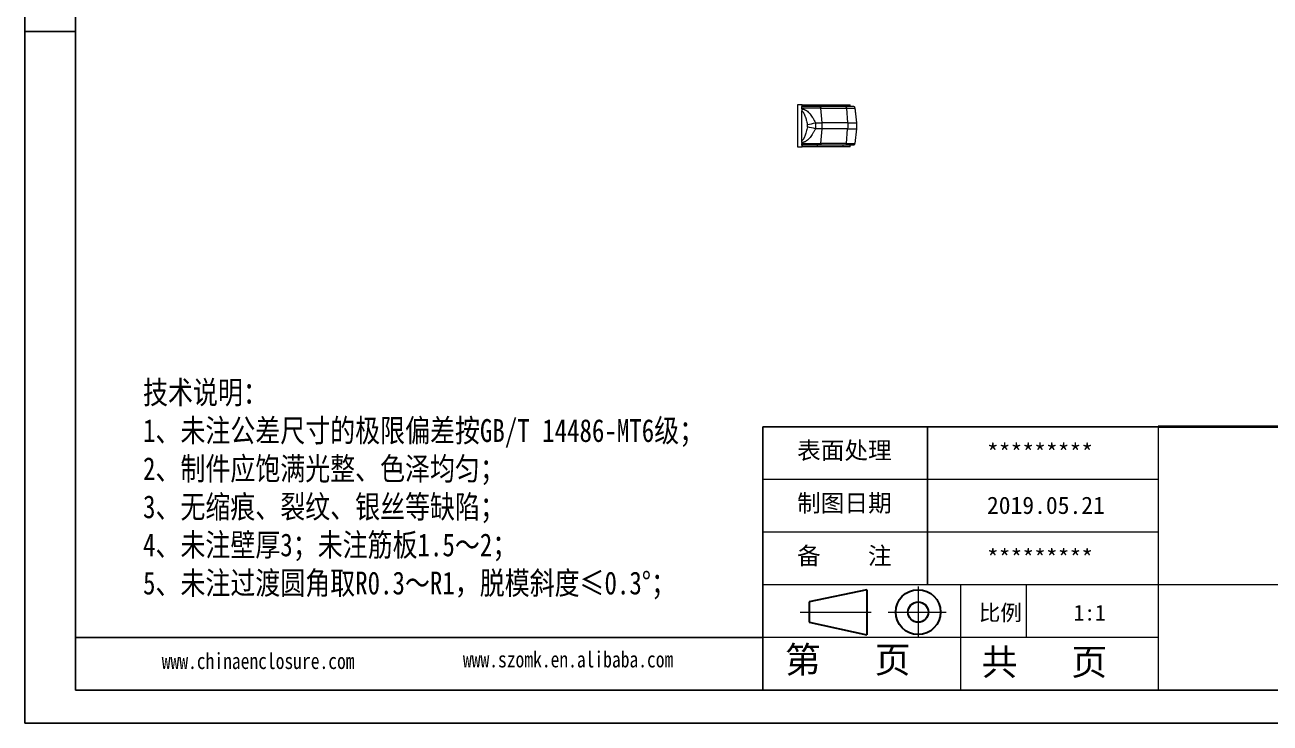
# Model space of a CAD drawing. Header units: inches. Extents: x 1153 to 4140, y 573 to 968.
# Drawn here: x 2670.2 to 2847.9, y 573 to 672.7 of the extents above; entities that cross this region are included whole.
import ezdxf

# ---------------------------------------------------------------- set-up
doc = ezdxf.new("R2010")
doc.units = ezdxf.units.IN
doc.linetypes.add('CENTER2', pattern=[28.575, 19.05, -3.175, 3.175, -3.175])
doc.layers.add('文字', color=81, linetype='Continuous')
for name, color, linetype, lineweight in [('粗实线', 7, 'Continuous', 30), ('细实线', 3, 'Continuous', 9), ('细点划线', 2, 'CENTER2', 9)]:
    doc.layers.add(name, color=color, linetype=linetype, lineweight=lineweight)
doc.styles.get("Standard").update_dxf_attribs({"font": 'txt', "bigfont": 'gbcbig.shx'})
doc.styles.add('宋体', font='', dxfattribs={"width": 0.8, "height": 3.5})
doc.styles.get('宋体').set_extended_font_data('SimSun')

msp = doc.modelspace()

# ---------------------------------------------------------------- linework, layer by layer
for p, q in [((2670.154, 770.48), (2670.154, 572.957)), ((2677.383, 765.777), (2677.383, 577.66)), ((2677.383, 671.718), (2670.154, 671.718)), ((2670.154, 664.402), (2670.154, 572.957)), ((2831.935, 615.283), (2775.5, 615.283)), ((2775.5, 577.66), (2775.5, 615.283)), ((2799.014, 592.709), (2799.014, 615.283)), ((2775.5, 585.184), (2677.383, 585.184)), ((2677.383, 577.66), (2944.805, 577.66)), ((2670.154, 572.957), (2949.508, 572.957)), ((2670.154, 572.957), (2799.485, 572.957))]:
    msp.add_line(p, q)
at = {"color": 7, "linetype": 'Continuous', "lineweight": 15}
for p, q in [((2780.466, 661.271), (2780.466, 655.271)), ((2781.131, 661.271), (2780.466, 661.271)), ((2781.066, 660.678), (2781.066, 660.798)), ((2781.066, 656.144), (2781.066, 660.398)), ((2781.131, 661.021), (2781.131, 661.271)), ((2781.131, 661.271), (2781.17, 661.271)), ((2781.17, 661.271), (2781.17, 661.021)), ((2783.309, 661.271), (2783.309, 661.021)), ((2783.309, 661.271), (2786.968, 661.271)), ((2787.288, 661.021), (2783.629, 661.021)), ((2783.967, 658.705), (2783.805, 660.798)), ((2783.805, 660.798), (2787.463, 660.798)), ((2786.968, 661.271), (2786.968, 661.021)), ((2787.463, 660.798), (2787.625, 658.705)), ((2787.985, 661.021), (2787.985, 661.271)), ((2788.521, 661.006), (2788.437, 661.021)), ((2788.646, 660.798), (2788.686, 660.798)), ((2788.915, 658.692), (2788.684, 660.812)), ((2788.915, 658.692), (2788.684, 660.812)), ((2788.914, 658.705), (2788.686, 660.798)), ((2783.805, 655.744), (2783.967, 657.837)), ((2787.625, 658.705), (2783.967, 658.705)), ((2787.625, 657.837), (2783.967, 657.837)), ((2787.463, 655.744), (2787.625, 657.837)), ((2788.686, 655.744), (2788.914, 657.837)), ((2780.466, 655.271), (2781.131, 655.271)), ((2781.066, 655.864), (2781.066, 655.744)), ((2781.131, 655.271), (2781.131, 655.521)), ((2781.17, 655.271), (2781.131, 655.271)), ((2781.17, 655.271), (2781.17, 655.521)), ((2783.309, 655.271), (2783.309, 655.521)), ((2786.968, 655.271), (2783.309, 655.271)), ((2787.288, 655.521), (2783.629, 655.521)), ((2787.463, 655.744), (2783.805, 655.744)), ((2786.968, 655.271), (2786.968, 655.521)), ((2787.985, 655.271), (2787.985, 655.521)), ((2788.437, 655.521), (2788.52, 655.536))]:
    msp.add_line(p, q, dxfattribs=at)
at = {"color": 8, "linetype": 'Continuous', "lineweight": 15}
msp.add_line((2788.686, 660.798), (2788.647, 660.798), dxfattribs=at)
at = {"color": 7, "linetype": 'Continuous', "lineweight": 15}
for centre, radius, start, end in [((2719.339, 921.411), 270.312, 283.37789, 283.62404), ((2719.338, 395.149), 270.295, 76.37476, 76.6209)]:
    msp.add_arc(centre, radius, start, end, dxfattribs=at)
for points, knots in [([(2783.629, 661.021), (2783.603, 661.021), (2783.539, 661.021), (2783.422, 661.021), (2783.266, 661.021), (2783.041, 661.021), (2782.767, 661.021), (2782.456, 661.021), (2782.133, 661.021), (2781.802, 661.021), (2781.493, 661.021), (2781.254, 661.021), (2781.12, 661.021), (2781.066, 661.021)], [0, 0, 0, 0, 0.0389385, 0.0937702, 0.1644731, 0.2510433, 0.3854832, 0.5000389, 0.6136339, 0.7490366, 0.8597141, 0.9434065, 1, 1, 1, 1]), ([(2781.066, 660.798), (2781.066, 660.859), (2781.066, 660.917), (2781.066, 660.998), (2781.066, 661.021), (2781.066, 661.021)], [0, 0, 0, 0, 0.5, 0.5, 1, 1, 1, 1]), ([(2781.066, 660.678), (2781.092, 660.676), (2781.142, 660.672), (2781.218, 660.66), (2781.293, 660.644), (2781.368, 660.622), (2781.443, 660.595), (2781.517, 660.563), (2781.591, 660.526), (2781.665, 660.484), (2781.81, 660.39), (2782.022, 660.215), (2782.265, 659.948), (2782.485, 659.651), (2782.675, 659.353), (2782.851, 659.034), (2782.956, 658.818), (2783.011, 658.705)], [0, 0, 0, 0, 0.0260828, 0.0522828, 0.0787202, 0.1055117, 0.1327695, 0.1605998, 0.1891024, 0.21837, 0.2484882, 0.3680091, 0.5019724, 0.6224828, 0.7509105, 0.8690942, 1, 1, 1, 1]), ([(2781.066, 660.678), (2781.066, 660.655), (2781.066, 660.632), (2781.066, 660.608), (2781.066, 660.585), (2781.066, 660.562), (2781.066, 660.539), (2781.066, 660.492), (2781.066, 660.445), (2781.066, 660.398)], [0, 0, 0, 0, 0.00014004101, 0.00014004101, 0.00014004101, 0.00028008176, 0.00028008176, 0.00028008176, 0.0005612808, 0.0005612808, 0.0005612808, 0.0005612808]), ([(2781.066, 660.398), (2781.074, 660.395), (2781.088, 660.39), (2781.108, 660.379), (2781.127, 660.367), (2781.151, 660.349), (2781.183, 660.322), (2781.224, 660.276), (2781.279, 660.204), (2781.34, 660.105), (2781.402, 659.984), (2781.456, 659.86), (2781.505, 659.733), (2781.552, 659.606), (2781.64, 659.35), (2781.735, 659.028), (2781.824, 658.678), (2781.866, 658.502), (2781.882, 658.434)], [0, 0, 0, 0, 0.0105957, 0.0211199, 0.0316379, 0.0414082, 0.0630833, 0.0890265, 0.1259366, 0.18818, 0.2506548, 0.3132047, 0.3758406, 0.4382068, 0.5005776, 0.7502316, 0.9022174, 1, 1, 1, 1]), ([(2781.17, 661.271), (2781.372, 661.271), (2781.57, 661.271), (2781.959, 661.271), (2782.147, 661.271), (2782.508, 661.271), (2782.681, 661.271), (2783.012, 661.271), (2783.166, 661.271), (2783.309, 661.271)], [0, 0, 0, 0, 0.25, 0.25, 0.5, 0.5, 0.75, 0.75, 1, 1, 1, 1]), ([(2783.629, 661.021), (2783.649, 661.021), (2783.67, 661.016), (2783.711, 660.995), (2783.73, 660.978), (2783.764, 660.936), (2783.778, 660.91), (2783.797, 660.855), (2783.803, 660.826), (2783.805, 660.798)], [0, 0, 0, 0, 0.25, 0.25, 0.5, 0.5, 0.75, 0.75, 1, 1, 1, 1]), ([(2786.968, 661.271), (2787.13, 661.271), (2787.275, 661.271), (2787.528, 661.271), (2787.634, 661.271), (2787.764, 661.271), (2787.802, 661.271), (2787.868, 661.271), (2787.896, 661.271), (2787.963, 661.271), (2787.986, 661.271), (2787.985, 661.271)], [0, 0, 0, 0, 0.25, 0.25, 0.5, 0.5, 0.625, 0.625, 0.75, 0.75, 1, 1, 1, 1]), ([(2787.288, 661.021), (2787.331, 661.021), (2787.374, 660.998), (2787.438, 660.917), (2787.459, 660.859), (2787.463, 660.798)], [0, 0, 0, 0, 0.5, 0.5, 1, 1, 1, 1]), ([(2788.437, 661.021), (2788.437, 661.021), (2788.436, 661.021), (2788.429, 661.021), (2788.416, 661.021), (2788.395, 661.021), (2788.347, 661.021), (2788.265, 661.021), (2788.144, 661.021), (2788.03, 661.021), (2787.904, 661.021), (2787.766, 661.021), (2787.616, 661.021), (2787.458, 661.021), (2787.344, 661.021), (2787.288, 661.021)], [0, 0, 0, 0, 0.0398609, 0.0848965, 0.1350951, 0.1904518, 0.2509699, 0.4068142, 0.5000022, 0.5879635, 0.6740252, 0.7582241, 0.8405957, 0.9211753, 1, 1, 1, 1]), ([(2788.665, 660.798), (2788.66, 660.843), (2788.649, 660.934), (2788.563, 660.983), (2788.521, 661.007)], [0, 0, 0, 0, 0.4991977, 1, 1, 1, 1]), ([(2781.882, 658.108), (2781.854, 657.991), (2781.797, 657.757), (2781.703, 657.408), (2781.606, 657.092), (2781.508, 656.808), (2781.429, 656.622), (2781.371, 656.499), (2781.33, 656.415), (2781.273, 656.312), (2781.2, 656.224), (2781.136, 656.176), (2781.097, 656.155), (2781.076, 656.148), (2781.066, 656.144)], [0, 0, 0, 0, 0.1662949, 0.3326686, 0.4988988, 0.6235131, 0.7481757, 0.7771524, 0.8122853, 0.8766742, 0.9385961, 0.9689951, 0.986622, 1, 1, 1, 1]), ([(2783.011, 657.837), (2782.983, 657.779), (2782.928, 657.665), (2782.844, 657.5), (2782.76, 657.345), (2782.641, 657.137), (2782.483, 656.887), (2782.262, 656.592), (2782.02, 656.325), (2781.792, 656.137), (2781.608, 656.024), (2781.474, 655.958), (2781.339, 655.91), (2781.204, 655.876), (2781.112, 655.868), (2781.066, 655.864)], [0, 0, 0, 0, 0.0670878, 0.1311518, 0.1922256, 0.2503482, 0.3791951, 0.4994334, 0.6327811, 0.7516982, 0.8052245, 0.8562357, 0.9052806, 0.9529776, 1, 1, 1, 1]), ([(2783.011, 658.705), (2783.017, 658.676), (2783.028, 658.62), (2783.041, 658.534), (2783.05, 658.447), (2783.055, 658.36), (2783.058, 658.252), (2783.053, 658.125), (2783.039, 657.98), (2783.02, 657.885), (2783.011, 657.837)], [0, 0, 0, 0, 0.099097, 0.1984579, 0.2982053, 0.3984636, 0.4993579, 0.6668777, 0.8335624, 1, 1, 1, 1]), ([(2783.967, 657.837), (2783.97, 657.886), (2783.976, 657.981), (2783.981, 658.118), (2783.983, 658.243), (2783.983, 658.357), (2783.98, 658.46), (2783.976, 658.552), (2783.972, 658.632), (2783.968, 658.682), (2783.967, 658.705)], [0, 0, 0, 0, 0.1703645, 0.3277683, 0.4722112, 0.6036928, 0.7222126, 0.8277704, 0.9203662, 1, 1, 1, 1]), ([(2787.625, 658.705), (2787.657, 658.705), (2787.724, 658.705), (2787.824, 658.705), (2787.927, 658.705), (2788.031, 658.705), (2788.136, 658.705), (2788.24, 658.705), (2788.343, 658.705), (2788.442, 658.705), (2788.537, 658.705), (2788.625, 658.705), (2788.706, 658.705), (2788.776, 658.705), (2788.835, 658.705), (2788.879, 658.705), (2788.909, 658.705), (2788.912, 658.705), (2788.914, 658.705)], [0, 0, 0, 0, 0.03995646, 0.08289473, 0.12881041, 0.17770168, 0.22956931, 0.2844166, 0.34224941, 0.40307619, 0.46690825, 0.53376031, 0.60365161, 0.67660766, 0.75266301, 0.83186517, 0.91428018, 1, 1, 1, 1]), ([(2788.914, 657.837), (2788.919, 657.886), (2788.928, 657.98), (2788.935, 658.116), (2788.938, 658.241), (2788.937, 658.355), (2788.934, 658.459), (2788.928, 658.551), (2788.922, 658.631), (2788.917, 658.682), (2788.914, 658.705)], [0, 0, 0, 0, 0.1690598, 0.3256948, 0.4697779, 0.6012242, 0.7199832, 0.8260318, 0.9193669, 1, 1, 1, 1]), ([(2781.066, 655.864), (2781.066, 655.887), (2781.066, 655.911), (2781.066, 655.934), (2781.066, 655.957), (2781.066, 655.98), (2781.066, 656.004), (2781.066, 656.05), (2781.066, 656.097), (2781.066, 656.144)], [0, 0, 0, 0, 0.00014006074, 0.00014006074, 0.00014006074, 0.00028012121, 0.00028012121, 0.00028012121, 0.00056135957, 0.00056135957, 0.00056135957, 0.00056135957]), ([(2781.066, 655.521), (2781.066, 655.521), (2781.066, 655.544), (2781.066, 655.626), (2781.066, 655.683), (2781.066, 655.744)], [0, 0, 0, 0, 0.5, 0.5, 1, 1, 1, 1]), ([(2783.629, 655.521), (2783.595, 655.521), (2783.526, 655.521), (2783.419, 655.521), (2783.308, 655.521), (2783.194, 655.521), (2783.019, 655.521), (2782.776, 655.521), (2782.456, 655.521), (2782.123, 655.521), (2781.817, 655.521), (2781.544, 655.521), (2781.306, 655.521), (2781.146, 655.521), (2781.066, 655.521)], [0, 0, 0, 0, 0.0502739, 0.100447, 0.1505881, 0.2007661, 0.2510498, 0.3754524, 0.5000371, 0.6244743, 0.7490301, 0.8326722, 0.916224, 1, 1, 1, 1]), ([(2783.309, 655.271), (2783.166, 655.271), (2783.012, 655.271), (2782.681, 655.271), (2782.508, 655.271), (2782.147, 655.271), (2781.959, 655.271), (2781.57, 655.271), (2781.372, 655.271), (2781.17, 655.271)], [0, 0, 0, 0, 0.25, 0.25, 0.5, 0.5, 0.75, 0.75, 1, 1, 1, 1]), ([(2783.805, 655.744), (2783.803, 655.716), (2783.797, 655.687), (2783.778, 655.632), (2783.764, 655.606), (2783.73, 655.564), (2783.711, 655.547), (2783.67, 655.526), (2783.649, 655.521), (2783.629, 655.521)], [0, 0, 0, 0, 0.25, 0.25, 0.5, 0.5, 0.75, 0.75, 1, 1, 1, 1]), ([(2787.985, 655.271), (2787.986, 655.271), (2787.963, 655.271), (2787.873, 655.271), (2787.807, 655.271), (2787.677, 655.271), (2787.629, 655.271), (2787.522, 655.271), (2787.463, 655.271), (2787.274, 655.271), (2787.13, 655.271), (2786.968, 655.271)], [0, 0, 0, 0, 0.25, 0.25, 0.5, 0.5, 0.625, 0.625, 0.75, 0.75, 1, 1, 1, 1]), ([(2787.463, 655.744), (2787.459, 655.683), (2787.438, 655.626), (2787.374, 655.544), (2787.331, 655.521), (2787.288, 655.521)], [0, 0, 0, 0, 0.5, 0.5, 1, 1, 1, 1]), ([(2788.437, 655.521), (2788.437, 655.521), (2788.436, 655.521), (2788.43, 655.521), (2788.42, 655.521), (2788.405, 655.521), (2788.386, 655.521), (2788.347, 655.521), (2788.275, 655.521), (2788.145, 655.521), (2787.981, 655.521), (2787.805, 655.521), (2787.63, 655.521), (2787.467, 655.521), (2787.347, 655.521), (2787.288, 655.521)], [0, 0, 0, 0, 0.0418554, 0.0836394, 0.125398, 0.1671774, 0.2090237, 0.2509827, 0.3754091, 0.5000381, 0.6245731, 0.7490853, 0.8328284, 0.9163437, 1, 1, 1, 1]), ([(2788.52, 655.535), (2788.563, 655.56), (2788.649, 655.608), (2788.66, 655.699), (2788.665, 655.744)], [0, 0, 0, 0, 0.5007983, 1, 1, 1, 1])]:
    msp.add_open_spline(points, degree=3, knots=knots, dxfattribs=at)
for points in [[(2783.805, 660.798), (2783.083, 660.798), (2782.095, 660.798), (2781.066, 660.798)], [(2781.882, 658.108), (2781.908, 658.216), (2781.908, 658.327), (2781.882, 658.434)], [(2783.011, 658.705), (2783.36, 658.705), (2783.682, 658.705), (2783.967, 658.705)], [(2783.967, 657.837), (2783.682, 657.837), (2783.36, 657.837), (2783.011, 657.837)], [(2787.625, 658.705), (2787.647, 658.417), (2787.647, 658.125), (2787.625, 657.837)], [(2787.625, 657.837), (2788.447, 657.837), (2788.917, 657.837), (2788.914, 657.837)], [(2781.066, 655.744), (2782.095, 655.744), (2783.083, 655.744), (2783.805, 655.744)], [(2787.463, 655.744), (2788.243, 655.744), (2788.688, 655.744), (2788.686, 655.744)]]:
    msp.add_open_spline(points, degree=3, dxfattribs=at)
at = {"color": 8, "linetype": 'Continuous', "lineweight": 15}
msp.add_open_spline([(2787.463, 660.798), (2787.646, 660.798), (2788.011, 660.798), (2788.385, 660.798), (2788.608, 660.798), (2788.636, 660.798), (2788.646, 660.798)], degree=3, knots=[0, 0, 0, 0, 0.28668203, 0.5712618, 0.85531288, 1, 1, 1, 1], dxfattribs=at)
at = {"layer": '粗实线', "color": 7, "lineweight": 40}
msp.add_line((2944.805, 615.283), (2831.935, 615.283), dxfattribs=at)
at = {"layer": '粗实线', "color": 7}
for p, q in [((2790.371, 592.005), (2782.149, 590.262)), ((2782.149, 590.262), (2782.149, 587.355)), ((2790.371, 592.005), (2790.371, 585.561)), ((2782.149, 587.355), (2790.371, 585.561))]:
    msp.add_line(p, q, dxfattribs=at)
for radius in [3.196, 1.454]:
    msp.add_circle((2797.689, 588.808), radius, dxfattribs=at)
at = {"layer": '细实线', "color": 7}
for p, q in [((2831.935, 615.283), (2831.935, 577.66)), ((2831.935, 607.758), (2775.5, 607.758)), ((2831.935, 600.234), (2775.5, 600.234)), ((2944.805, 592.709), (2775.5, 592.709)), ((2803.717, 592.709), (2803.717, 577.66)), ((2813.123, 592.709), (2813.123, 585.184)), ((2831.935, 585.184), (2775.5, 585.184))]:
    msp.add_line(p, q, dxfattribs=at)
at = {"layer": '细点划线', "color": 7}
for p, q in [((2797.689, 592.488), (2797.689, 585.184)), ((2780.838, 588.808), (2791.001, 588.808)), ((2793.414, 588.808), (2801.675, 588.808))]:
    msp.add_line(p, q, dxfattribs=at)

# ---------------------------------------------------------------- texts
at = {"char_height": 2.47462, "width": 1406.44997, "attachment_point": 1}
for s, insert in [('{\\fSimHei|b0|i0|c134|p49;表面处理}', (2780.407, 613.148)), ('{\\fSimHei|b0|i0|c134|p49;*********}', (2807.511, 612.829)), ('{\\fSimHei|b0|i0|c134|p49;制图日期}', (2780.407, 605.623)), ('{\\fSimHei|b0|i0|c134|p49;2019.\\fSimHei|b0|i0|c0|p49;0\\fSimHei|b0|i0|c134|p49;5.21}', (2807.511, 605.305)), ('{\\fSimHei|b0|i0|c134|p49;备    注}', (2780.407, 598.098)), ('{\\fSimHei|b0|i0|c134|p49;*********}', (2807.511, 597.78))]:
    msp.add_mtext(s, dxfattribs=dict(at, insert=insert))
at = {"layer": '文字', "color": 0, "attachment_point": 1, "style": '宋体'}
for s, insert, char_height, width in [('{\\H1.111x;技术说明：\\P1、未注公差尺寸的极限偏差按GB/T 14486-MT6级；\\P2、制件应饱满光整、色泽均匀；\\P3、无缩痕、裂纹、银丝等缺陷；\\P4、未注壁厚3；未注筋板1.5～2；\\P5、未注过渡圆角取R0.3～R1，脱模斜度≤0.3%%D；}', (2687.02, 621.821), 2.93933, 125.50931), ('www.szomk.en.alibaba.com', (2732.698, 583.21), 2.29921, 40.39487), ('www.chinaenclosure.com', (2689.693, 582.982), 2.29921, 40.39487)]:
    msp.add_mtext(s, dxfattribs=dict(at, insert=insert, char_height=char_height, width=width))
at = {"layer": '细实线', "color": 7, "attachment_point": 1}
for s, insert, char_height, width in [('{\\fSimSun|b0|i0|c134|p54;比例}', (2806.351, 589.859), 2.2574, 9.9093), ('{\\fSimSun|b0|i0|c134|p54;1:1}', (2819.872, 589.859), 2.2574, 9.9093), ('{\\fSimSun|b0|i0|c134|p54;第   页}', (2778.666, 583.891), 3.76234, 28.21755), ('{\\fSimSun|b0|i0|c134|p54; 共   页}', (2804.178, 583.571), 3.76234, 28.21755)]:
    msp.add_mtext(s, dxfattribs=dict(at, insert=insert, char_height=char_height, width=width))

doc.saveas('drawing.dxf')
